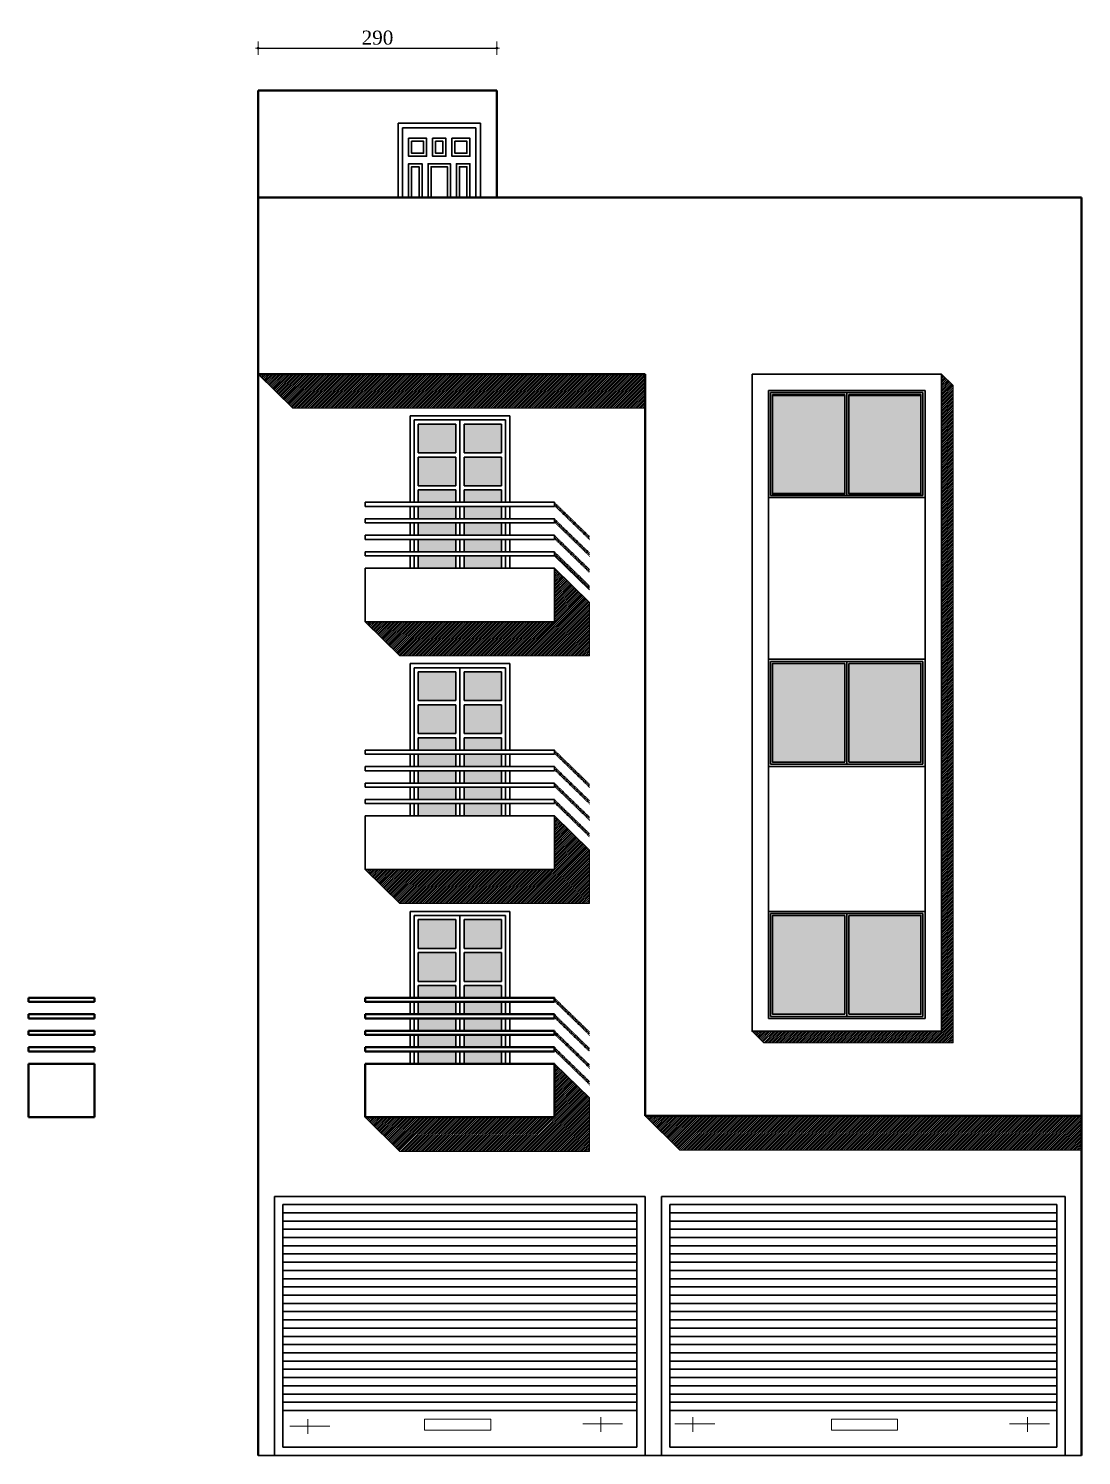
# Model space of a CAD drawing. Header units: millimetres. Extents: x -4146 to 23, y -2153 to 7365.
# Drawn here: x -4146 to -2867, y 5632 to 7365 of the extents above; entities that cross this region are included whole.
import ezdxf

# ---------------------------------------------------------------- set-up
doc = ezdxf.new("R2010")
doc.units = ezdxf.units.MM
for name, color, linetype, lineweight in [('Cotation', 242, 'Continuous', 20), ('ESC', 111, 'Continuous', 40), ('HA', 8, 'Continuous', 20), ('minuiserue', 3, 'Continuous', 30)]:
    doc.layers.add(name, color=color, linetype=linetype, lineweight=lineweight)
doc.layers.add('Gaine', color=211, linetype='Continuous')
doc.styles.add('cotation', font='times.ttf', dxfattribs={"height": 17})
doc.dimstyles.new('ech-100', dxfattribs={"dimtxt": 17, "dimasz": 0.02, "dimexe": 1.25, "dimexo": 0.625, "dimgap": 4, "dimtad": 1, "dimdec": 0, "dimtxsty": 'cotation', "dimblk": 'cotation', "dimcen": 2, "dimse1": 1, "dimse2": 1, "dimadec": 0, "dimazin": 0, "dimtfac": 1, "dimtdec": 0, "dimtix": 1, "dimtmove": 0, "dimatfit": 3, "dimldrblk": 'cotation', "dimfxl": 1.25, "dimtolj": 1, "dimarcsym": 0})
pattern_1 = [(45, (-1093.27, -485.5933), (-1.122532, 1.122532), [])]

# ---------------------------------------------------------------- blocks, each defined once
blk = doc.blocks.new('cotation')
at = {"layer": 'Cotation'}
h = blk.add_hatch(color=256, dxfattribs=at)
h.paths.add_polyline_path([(57.15, 0), (62.15, 0, 0.41421356), (0, 62.15), (0, 57.15, -0.41421356)])
h.paths.add_polyline_path([(0, -57.15), (0, -62.15, 0.41421356), (62.15, 0), (57.15, 0, -0.41421356)])
h.paths.add_polyline_path([(0, -62.15), (0, -57.15, -0.41421356), (-57.15, 0), (-62.15, 0, 0.41421356)])
h.paths.add_polyline_path([(0, 57.15), (0, 62.15, 0.41421356), (-62.15, 0), (-57.15, 0, -0.41421356)])
for p, q in [((-152.4, 0), (152.4, 0)), ((0, 406.4), (0, -406.4))]:
    blk.add_line(p, q, dxfattribs=at)
for radius, start, end in [(62.15, 0, 180), (62.15, 180, 0), (57.15, 0, 180), (57.15, 180, 0)]:
    blk.add_arc((0, 0), radius, start, end, dxfattribs=at)
blk = doc.blocks.new('*D546')
at = {"layer": 'Defpoints', "color": 0}
for p in [(-3577.1, 7340.8), (-3867.1, 7159.6), (-3577.1, 7159.6)]:
    blk.add_point(p, dxfattribs=at)
at = {"layer": 'Gaine', "color": 0, "lineweight": -2}
blk.add_line((-3867.1, 7340.8), (-3577.1, 7340.8), dxfattribs=at)
at = {"layer": 'Gaine', "color": 0, "lineweight": -2, "xscale": 0.02, "yscale": 0.02, "zscale": 0.02, "rotation": 180}
blk.add_blockref('cotation', (-3867.1, 7340.8), dxfattribs=at)
at = {"layer": 'Gaine', "color": 0, "lineweight": -2, "xscale": 0.02, "yscale": 0.02, "zscale": 0.02}
blk.add_blockref('cotation', (-3577.1, 7340.8), dxfattribs=at)
at = {"layer": 'Gaine', "color": 0, "insert": (-3722.1, 7353.5), "char_height": 17, "attachment_point": 5, "style": 'cotation'}
blk.add_mtext('\\A1;290', dxfattribs=at)

msp = doc.modelspace()

# ---------------------------------------------------------------- hatches: boundary and pattern name
at = {"layer": 'HA'}
h = msp.add_hatch(dxfattribs=at)
h.set_pattern_fill('ANSI31', color=256, scale=0.5, style=0)
h.set_pattern_definition(pattern_1)
h.paths.add_polyline_path([(-3397.07, 6903.794), (-3397.07, 6945.222), (-3867.075, 6945.222), (-3824.754, 6903.794)])
h = msp.add_hatch(dxfattribs=at)
h.set_pattern_fill('ANSI31', color=256, scale=0.5, style=0)
h.set_pattern_definition(pattern_1)
h.paths.add_polyline_path([(-3506.94, 6644.422), (-3737.075, 6644.422), (-3694.754, 6602.994), (-3464.62, 6602.994), (-3464.62, 6667.994), (-3506.94, 6709.422)])
h.paths.add_polyline_path([(-3506.94, 6343.622), (-3737.075, 6343.622), (-3694.754, 6302.194), (-3464.62, 6302.194), (-3464.62, 6367.194), (-3506.94, 6408.622)])
h.paths.add_polyline_path([(-3737.075, 6042.822), (-3694.754, 6001.394), (-3464.62, 6001.394), (-3464.62, 6066.394), (-3506.94, 6107.822), (-3506.94, 6042.822)])
h.paths.add_polyline_path([(-2867.075, 6003.028), (-2867.075, 6044.456), (-3397.07, 6044.456), (-3354.75, 6003.028)])
h.paths.add_polyline_path([(-3022.783, 6133.252), (-3022.783, 6931.232), (-3037.075, 6945.222), (-3037.075, 6147.243), (-3267.209, 6147.243), (-3252.917, 6133.252)])
h = msp.add_hatch(dxfattribs=at)
h.set_pattern_fill('ANSI31', color=256, scale=0.5, style=0)
h.set_pattern_definition([(45, (-20822.3803, -6356.9633), (-1.12253202, 1.12253202), [])])
h.paths.add_polyline_path([(-3506.941, 6789.613), (-3506.941, 6784.613), (-3464.506, 6743.528), (-3464.506, 6748.528)])
h.paths.add_polyline_path([(-3506.941, 6769.613), (-3506.941, 6764.613), (-3464.506, 6723.528), (-3464.506, 6728.528)])
h.paths.add_polyline_path([(-3506.941, 6749.613), (-3506.941, 6744.613), (-3464.506, 6703.528), (-3464.506, 6708.528)])
h.paths.add_polyline_path([(-3506.941, 6729.613), (-3506.941, 6724.613), (-3464.506, 6683.528), (-3464.506, 6688.528)])
h = msp.add_hatch(dxfattribs=at)
h.set_pattern_fill('ANSI31', color=256, scale=0.5, style=0)
h.set_pattern_definition([(45, (-20822.3803, -6657.7633), (-1.12253202, 1.12253202), [])])
h.paths.add_polyline_path([(-3506.941, 6488.813), (-3506.941, 6483.813), (-3464.506, 6442.728), (-3464.506, 6447.728)])
h.paths.add_polyline_path([(-3506.941, 6468.813), (-3506.941, 6463.813), (-3464.506, 6422.728), (-3464.506, 6427.728)])
h.paths.add_polyline_path([(-3506.941, 6448.813), (-3506.941, 6443.813), (-3464.506, 6402.728), (-3464.506, 6407.728)])
h.paths.add_polyline_path([(-3506.941, 6428.813), (-3506.941, 6423.813), (-3464.506, 6382.728), (-3464.506, 6387.728)])
h = msp.add_hatch(dxfattribs=at)
h.set_pattern_fill('ANSI31', color=256, scale=0.5, style=0)
h.set_pattern_definition([(45, (-20822.3803, -6958.5633), (-1.12253202, 1.12253202), [])])
h.paths.add_polyline_path([(-3506.941, 6188.013), (-3506.941, 6183.013), (-3464.506, 6141.928), (-3464.506, 6146.928)])
h.paths.add_polyline_path([(-3506.941, 6168.013), (-3506.941, 6163.013), (-3464.506, 6121.928), (-3464.506, 6126.928)])
h.paths.add_polyline_path([(-3506.941, 6148.013), (-3506.941, 6143.013), (-3464.506, 6101.928), (-3464.506, 6106.928)])
h.paths.add_polyline_path([(-3506.941, 6128.013), (-3506.941, 6123.013), (-3464.506, 6081.928), (-3464.506, 6086.928)])
at = {"layer": 'minuiserue'}
h = msp.add_hatch(color=256, dxfattribs=at)
h.set_gradient(color1=(0, 0, 255), one_color=1, tint=1, name='INVCYLINDER')
h.paths.add_polyline_path([(-3154.642, 6920.222), (-3242.209, 6920.222), (-3242.209, 6800.222), (-3154.642, 6800.222)])
h.paths.add_polyline_path([(-3149.642, 6920.222), (-3149.642, 6800.222), (-3062.075, 6800.222), (-3062.075, 6920.222)])
h = msp.add_hatch(color=256, dxfattribs=at)
h.set_gradient(color1=(0, 0, 255), one_color=1, tint=1, name='INVCYLINDER')
h.paths.add_polyline_path([(-3154.642, 6919.243), (-3242.209, 6919.243), (-3242.209, 6799.243), (-3154.642, 6799.243)])
h.paths.add_polyline_path([(-3149.642, 6919.243), (-3149.642, 6799.243), (-3062.075, 6799.243), (-3062.075, 6919.243)])
h = msp.add_hatch(color=256, dxfattribs=at)
h.set_gradient(color1=(0, 0, 255), one_color=1, tint=1, name='HEMISPHERICAL')
h.paths.add_polyline_path([(-3571.507, 6884.422), (-3617.007, 6884.422), (-3617.007, 6849.422), (-3571.507, 6849.422)])
h.paths.add_polyline_path([(-3627.007, 6849.422), (-3627.007, 6884.422), (-3672.507, 6884.422), (-3672.507, 6849.422)])
h.paths.add_polyline_path([(-3672.507, 6844.422), (-3672.507, 6809.422), (-3627.007, 6809.422), (-3627.007, 6844.422)])
h.paths.add_polyline_path([(-3617.007, 6844.422), (-3617.007, 6809.422), (-3571.507, 6809.422), (-3571.507, 6844.422)])
h.paths.add_polyline_path([(-3571.507, 6789.422), (-3571.507, 6804.422), (-3617.007, 6804.422), (-3617.007, 6789.422)])
h.paths.add_polyline_path([(-3627.007, 6789.422), (-3627.007, 6804.422), (-3672.507, 6804.422), (-3672.507, 6789.422)])
h.paths.add_polyline_path([(-3627.007, 6769.422), (-3627.007, 6784.422), (-3672.507, 6784.422), (-3672.507, 6769.422)])
h.paths.add_polyline_path([(-3617.007, 6784.422), (-3617.007, 6769.422), (-3571.507, 6769.422), (-3571.507, 6784.422)])
h.paths.add_polyline_path([(-3571.507, 6749.422), (-3571.507, 6764.422), (-3617.007, 6764.422), (-3617.007, 6749.422)])
h.paths.add_polyline_path([(-3617.007, 6744.422), (-3617.007, 6729.422), (-3571.507, 6729.422), (-3571.507, 6744.422)])
h.paths.add_polyline_path([(-3672.507, 6744.422), (-3672.507, 6729.422), (-3627.007, 6729.422), (-3627.007, 6744.422)])
h.paths.add_polyline_path([(-3627.007, 6749.422), (-3627.007, 6764.422), (-3672.507, 6764.422), (-3672.507, 6749.422)])
h.paths.add_polyline_path([(-3627.007, 6709.422), (-3627.007, 6724.422), (-3672.507, 6724.422), (-3672.507, 6709.422)])
h.paths.add_polyline_path([(-3571.507, 6709.422), (-3571.507, 6724.422), (-3617.007, 6724.422), (-3617.007, 6709.422)])
h = msp.add_hatch(color=256, dxfattribs=at)
h.set_gradient(color1=(0, 0, 255), one_color=1, tint=1, name='HEMISPHERICAL')
h.paths.add_polyline_path([(-3571.507, 6583.622), (-3617.007, 6583.622), (-3617.007, 6548.622), (-3571.507, 6548.622)])
h.paths.add_polyline_path([(-3627.007, 6548.622), (-3627.007, 6583.622), (-3672.507, 6583.622), (-3672.507, 6548.622)])
h.paths.add_polyline_path([(-3672.507, 6543.622), (-3672.507, 6508.622), (-3627.007, 6508.622), (-3627.007, 6543.622)])
h.paths.add_polyline_path([(-3617.007, 6543.622), (-3617.007, 6508.622), (-3571.507, 6508.622), (-3571.507, 6543.622)])
h.paths.add_polyline_path([(-3571.507, 6488.622), (-3571.507, 6503.622), (-3617.007, 6503.622), (-3617.007, 6488.622)])
h.paths.add_polyline_path([(-3627.007, 6488.622), (-3627.007, 6503.622), (-3672.507, 6503.622), (-3672.507, 6488.622)])
h.paths.add_polyline_path([(-3627.007, 6468.622), (-3627.007, 6483.622), (-3672.507, 6483.622), (-3672.507, 6468.622)])
h.paths.add_polyline_path([(-3617.007, 6483.622), (-3617.007, 6468.622), (-3571.507, 6468.622), (-3571.507, 6483.622)])
h.paths.add_polyline_path([(-3571.507, 6448.622), (-3571.507, 6463.622), (-3617.007, 6463.622), (-3617.007, 6448.622)])
h.paths.add_polyline_path([(-3617.007, 6443.622), (-3617.007, 6428.622), (-3571.507, 6428.622), (-3571.507, 6443.622)])
h.paths.add_polyline_path([(-3672.507, 6443.622), (-3672.507, 6428.622), (-3627.007, 6428.622), (-3627.007, 6443.622)])
h.paths.add_polyline_path([(-3627.007, 6448.622), (-3627.007, 6463.622), (-3672.507, 6463.622), (-3672.507, 6448.622)])
h.paths.add_polyline_path([(-3627.007, 6408.622), (-3627.007, 6423.622), (-3672.507, 6423.622), (-3672.507, 6408.622)])
h.paths.add_polyline_path([(-3571.507, 6408.622), (-3571.507, 6423.622), (-3617.007, 6423.622), (-3617.007, 6408.622)])
h = msp.add_hatch(color=256, dxfattribs=at)
h.set_gradient(color1=(0, 0, 255), one_color=1, tint=1, name='INVCYLINDER')
h.paths.add_polyline_path([(-3154.642, 6593.822), (-3242.209, 6593.822), (-3242.209, 6473.822), (-3154.642, 6473.822)])
h.paths.add_polyline_path([(-3149.642, 6593.822), (-3149.642, 6473.822), (-3062.075, 6473.822), (-3062.075, 6593.822)])
h = msp.add_hatch(color=256, dxfattribs=at)
h.set_gradient(color1=(0, 0, 255), one_color=1, tint=1, name='HEMISPHERICAL')
h.paths.add_polyline_path([(-3571.507, 6282.822), (-3617.007, 6282.822), (-3617.007, 6247.822), (-3571.507, 6247.822)])
h.paths.add_polyline_path([(-3627.007, 6247.822), (-3627.007, 6282.822), (-3672.507, 6282.822), (-3672.507, 6247.822)])
h.paths.add_polyline_path([(-3672.507, 6242.822), (-3672.507, 6207.822), (-3627.007, 6207.822), (-3627.007, 6242.822)])
h.paths.add_polyline_path([(-3617.007, 6242.822), (-3617.007, 6207.822), (-3571.507, 6207.822), (-3571.507, 6242.822)])
h.paths.add_polyline_path([(-3571.507, 6187.822), (-3571.507, 6202.822), (-3617.007, 6202.822), (-3617.007, 6187.822)])
h.paths.add_polyline_path([(-3627.007, 6187.822), (-3627.007, 6202.822), (-3672.507, 6202.822), (-3672.507, 6187.822)])
h.paths.add_polyline_path([(-3627.007, 6167.822), (-3627.007, 6182.822), (-3672.507, 6182.822), (-3672.507, 6167.822)])
h.paths.add_polyline_path([(-3617.007, 6182.822), (-3617.007, 6167.822), (-3571.507, 6167.822), (-3571.507, 6182.822)])
h.paths.add_polyline_path([(-3571.507, 6147.822), (-3571.507, 6162.822), (-3617.007, 6162.822), (-3617.007, 6147.822)])
h.paths.add_polyline_path([(-3617.007, 6142.822), (-3617.007, 6127.822), (-3571.507, 6127.822), (-3571.507, 6142.822)])
h.paths.add_polyline_path([(-3672.507, 6142.822), (-3672.507, 6127.822), (-3627.007, 6127.822), (-3627.007, 6142.822)])
h.paths.add_polyline_path([(-3627.007, 6147.822), (-3627.007, 6162.822), (-3672.507, 6162.822), (-3672.507, 6147.822)])
h.paths.add_polyline_path([(-3627.007, 6107.822), (-3627.007, 6122.822), (-3672.507, 6122.822), (-3672.507, 6107.822)])
h.paths.add_polyline_path([(-3571.507, 6107.822), (-3571.507, 6122.822), (-3617.007, 6122.822), (-3617.007, 6107.822)])
h = msp.add_hatch(color=256, dxfattribs=at)
h.set_gradient(color1=(0, 0, 255), one_color=1, tint=1, name='INVCYLINDER')
h.paths.add_polyline_path([(-3154.642, 6287.822), (-3242.209, 6287.822), (-3242.209, 6167.822), (-3154.642, 6167.822)])
h.paths.add_polyline_path([(-3149.642, 6287.822), (-3149.642, 6167.822), (-3062.075, 6167.822), (-3062.075, 6287.822)])

# ---------------------------------------------------------------- linework, layer by layer
at = {"layer": 'ESC'}
for p, q in [((-3867.075, 7289.579), (-3867.075, 5632.222)), ((-3867.075, 7289.579), (-3577.075, 7289.579)), ((-3577.075, 7289.579), (-3577.075, 7159.622)), ((-3717.075, 7159.622), (-3867.075, 7159.622)), ((-3717.075, 7159.622), (-2867.075, 7159.622)), ((-2867.075, 7159.622), (-2867.075, 5666.779)), ((-3867.075, 6945.222), (-3397.07, 6945.222)), ((-3397.07, 6044.456), (-3397.07, 6945.222)), ((-4145.907, 6182.822), (-4145.907, 6187.822)), ((-4145.907, 6187.822), (-4065.907, 6187.822)), ((-4145.907, 6187.822), (-4065.907, 6187.822)), ((-4065.907, 6187.822), (-4065.907, 6182.822)), ((-3737.075, 6187.822), (-3506.94, 6187.822)), ((-3737.075, 6182.822), (-3737.075, 6187.822)), ((-3506.94, 6187.822), (-3506.94, 6182.822)), ((-4145.907, 6182.822), (-4065.907, 6182.822)), ((-4145.907, 6162.822), (-4145.907, 6167.822)), ((-4145.907, 6167.822), (-4065.907, 6167.822)), ((-4065.907, 6167.822), (-4065.907, 6162.822)), ((-3737.075, 6182.822), (-3506.94, 6182.822)), ((-3737.075, 6167.822), (-3506.94, 6167.822)), ((-3737.075, 6162.822), (-3737.075, 6167.822)), ((-3506.94, 6167.822), (-3506.94, 6162.822)), ((-4145.907, 6162.822), (-4065.907, 6162.822)), ((-3737.075, 6162.822), (-3506.94, 6162.822)), ((-4145.907, 6142.822), (-4145.907, 6147.822)), ((-4145.907, 6147.822), (-4065.907, 6147.822)), ((-4145.907, 6142.822), (-4065.907, 6142.822)), ((-4065.907, 6147.822), (-4065.907, 6142.822)), ((-3737.075, 6147.822), (-3506.94, 6147.822)), ((-3737.075, 6142.822), (-3737.075, 6147.822)), ((-3737.075, 6142.822), (-3506.94, 6142.822)), ((-3506.94, 6147.822), (-3506.94, 6142.822)), ((-4145.907, 6122.822), (-4145.907, 6127.822)), ((-4145.907, 6127.822), (-4065.907, 6127.822)), ((-4145.907, 6122.822), (-4065.907, 6122.822)), ((-4065.907, 6127.822), (-4065.907, 6122.822)), ((-3737.075, 6127.822), (-3506.94, 6127.822)), ((-3737.075, 6122.822), (-3737.075, 6127.822)), ((-3737.075, 6122.822), (-3506.94, 6122.822)), ((-3506.94, 6127.822), (-3506.94, 6122.822)), ((-4145.907, 6042.822), (-4145.907, 6107.822)), ((-4145.907, 6107.822), (-4065.907, 6107.822)), ((-4065.907, 6107.822), (-4065.907, 6042.822)), ((-3737.075, 6107.822), (-3506.94, 6107.822)), ((-3737.075, 6042.822), (-3737.075, 6107.822)), ((-3506.94, 6107.822), (-3506.94, 6042.822)), ((-4065.907, 6042.822), (-4145.907, 6042.822)), ((-4111.339, 6042.822), (-4065.907, 6042.822)), ((-3506.94, 6042.822), (-3737.075, 6042.822)), ((-3702.507, 6042.822), (-3541.507, 6042.822)), ((-2867.075, 6044.456), (-3397.07, 6044.456)), ((-2867.075, 5632.222), (-2867.075, 5981.379))]:
    msp.add_line(p, q, dxfattribs=at)
at = {"layer": 'HA'}
for p, q in [((-3867.075, 6945.222), (-3824.754, 6903.794)), ((-3037.075, 6945.222), (-3022.783, 6931.232)), ((-3022.783, 6133.252), (-3022.783, 6931.232)), ((-3824.754, 6903.794), (-3397.07, 6903.794)), ((-3506.94, 6724.422), (-3464.62, 6682.994)), ((-3506.94, 6709.422), (-3464.62, 6667.994)), ((-3464.62, 6602.994), (-3464.62, 6667.994)), ((-3737.075, 6644.422), (-3694.754, 6602.994)), ((-3694.754, 6602.994), (-3464.62, 6602.994)), ((-3506.94, 6408.622), (-3464.62, 6367.194)), ((-3464.62, 6302.194), (-3464.62, 6367.194)), ((-3737.075, 6343.622), (-3694.754, 6302.194)), ((-3694.754, 6302.194), (-3464.62, 6302.194)), ((-3267.209, 6147.243), (-3252.917, 6133.252)), ((-3252.917, 6133.252), (-3022.783, 6133.252)), ((-3506.94, 6107.822), (-3464.62, 6066.394)), ((-3464.62, 6001.394), (-3464.62, 6066.394)), ((-3737.075, 6042.822), (-3694.754, 6001.394)), ((-3397.07, 6044.456), (-3354.75, 6003.028)), ((-3694.754, 6001.394), (-3464.62, 6001.394)), ((-3354.75, 6003.028), (-2867.075, 6003.028)), ((-3828.463, 5667.884), (-3780.159, 5667.884)), ((-3806.713, 5676.104), (-3806.713, 5658.4)), ((-3472.653, 5670.587), (-3424.349, 5670.587)), ((-3450.902, 5678.806), (-3450.902, 5661.103)), ((-3360.87, 5670.587), (-3312.566, 5670.587)), ((-3339.12, 5678.806), (-3339.12, 5661.103)), ((-2954.353, 5670.587), (-2906.049, 5670.587)), ((-2932.603, 5678.806), (-2932.603, 5661.103))]:
    msp.add_line(p, q, dxfattribs=at)
for points in [[(-3664.869, 5676.296), (-3584.513, 5676.296), (-3584.513, 5663.009), (-3664.869, 5663.009)], [(-3170.722, 5676.296), (-3090.366, 5676.296), (-3090.366, 5663.009), (-3170.722, 5663.009)]]:
    msp.add_lwpolyline(points, close=True, dxfattribs=at)
at = {"layer": 'minuiserue'}
for p, q in [((-3697.075, 7249.592), (-3597.075, 7249.592)), ((-3697.075, 7249.592), (-3697.075, 7159.622)), ((-3697.075, 7159.622), (-3697.075, 7249.592)), ((-3691.62, 7244.138), (-3602.529, 7244.138)), ((-3691.62, 7159.622), (-3691.62, 7244.138)), ((-3602.529, 7244.138), (-3602.529, 7159.622)), ((-3597.075, 7249.592), (-3597.075, 7159.622)), ((-3597.075, 7249.592), (-3597.075, 7159.622)), ((-3597.075, 7249.592), (-3597.075, 7159.622)), ((-3247.209, 6925.222), (-3057.075, 6925.222)), ((-3247.209, 6795.222), (-3247.209, 6925.222)), ((-3247.209, 6925.222), (-3057.075, 6925.222)), ((-3247.209, 6162.822), (-3247.209, 6925.222)), ((-3244.709, 6922.722), (-3059.575, 6922.722)), ((-3244.709, 6797.722), (-3244.709, 6922.722)), ((-3242.209, 6800.222), (-3242.209, 6920.222)), ((-3227.209, 6920.222), (-3154.642, 6920.222)), ((-3154.642, 6920.222), (-3154.642, 6800.222)), ((-3154.642, 6919.243), (-3154.642, 6799.243)), ((-3152.142, 6922.722), (-3152.142, 6797.722)), ((-3152.142, 6921.743), (-3152.142, 6797.722)), ((-3149.642, 6920.222), (-3077.075, 6920.222)), ((-3149.642, 6920.222), (-3149.642, 6800.222)), ((-3149.642, 6919.243), (-3149.642, 6799.243)), ((-3062.075, 6799.243), (-3062.075, 6915.802)), ((-3062.075, 6799.243), (-3062.075, 6914.822)), ((-3059.575, 6922.722), (-3059.575, 6797.722)), ((-3059.575, 6918.302), (-3059.575, 6797.722)), ((-3057.075, 6925.222), (-3057.075, 6162.822)), ((-3057.075, 6920.802), (-3057.075, 6790.802)), ((-3057.075, 6920.802), (-3057.075, 6790.802)), ((-3057.075, 6919.822), (-3057.075, 6789.822)), ((-3057.075, 6919.822), (-3057.075, 6789.822)), ((-3682.507, 6894.422), (-3682.507, 6789.422)), ((-3682.507, 6894.422), (-3561.507, 6894.422)), ((-3677.507, 6889.422), (-3566.507, 6889.422)), ((-3677.507, 6889.422), (-3677.507, 6789.422)), ((-3677.507, 6889.422), (-3677.507, 6789.422)), ((-3672.507, 6884.422), (-3627.007, 6884.422)), ((-3672.507, 6884.422), (-3672.507, 6849.422)), ((-3627.007, 6884.422), (-3627.007, 6849.422)), ((-3622.007, 6889.422), (-3622.007, 6789.422)), ((-3617.007, 6884.422), (-3571.507, 6884.422)), ((-3617.007, 6884.422), (-3617.007, 6849.422)), ((-3571.507, 6884.422), (-3571.507, 6849.422)), ((-3566.507, 6889.422), (-3566.507, 6789.422)), ((-3561.507, 6894.422), (-3561.507, 6789.422)), ((-3672.507, 6849.422), (-3627.007, 6849.422)), ((-3672.507, 6844.422), (-3627.007, 6844.422)), ((-3672.507, 6844.422), (-3672.507, 6809.422)), ((-3627.007, 6844.422), (-3627.007, 6809.422)), ((-3617.007, 6849.422), (-3571.507, 6849.422)), ((-3617.007, 6844.422), (-3571.507, 6844.422)), ((-3617.007, 6844.422), (-3617.007, 6809.422)), ((-3571.507, 6844.422), (-3571.507, 6809.422)), ((-3672.507, 6809.422), (-3627.007, 6809.422)), ((-3617.007, 6809.422), (-3571.507, 6809.422)), ((-3672.507, 6804.422), (-3627.007, 6804.422)), ((-3672.507, 6804.422), (-3672.507, 6789.422)), ((-3627.007, 6804.422), (-3627.007, 6789.422)), ((-3617.007, 6804.422), (-3571.507, 6804.422)), ((-3617.007, 6804.422), (-3617.007, 6789.422)), ((-3571.507, 6804.422), (-3571.507, 6789.422)), ((-3057.075, 6795.222), (-3247.209, 6795.222)), ((-3059.575, 6797.722), (-3244.709, 6797.722)), ((-3227.209, 6800.222), (-3154.642, 6800.222)), ((-3227.209, 6799.243), (-3154.642, 6799.243)), ((-3149.642, 6800.222), (-3077.075, 6800.222)), ((-3149.642, 6799.243), (-3077.075, 6799.243)), ((-3737.075, 6789.422), (-3506.94, 6789.422)), ((-3737.075, 6784.422), (-3737.075, 6789.422)), ((-3737.075, 6784.422), (-3506.94, 6784.422)), ((-3682.507, 6784.422), (-3682.507, 6769.422)), ((-3677.507, 6784.422), (-3677.507, 6769.422)), ((-3677.507, 6784.422), (-3677.507, 6769.422)), ((-3672.507, 6784.422), (-3672.507, 6769.422)), ((-3627.007, 6784.422), (-3627.007, 6769.422)), ((-3622.007, 6784.422), (-3622.007, 6769.422)), ((-3617.007, 6784.422), (-3617.007, 6769.422)), ((-3571.507, 6784.422), (-3571.507, 6769.422)), ((-3566.507, 6784.422), (-3566.507, 6769.422)), ((-3561.507, 6784.422), (-3561.507, 6769.422)), ((-3506.94, 6789.422), (-3506.94, 6784.422)), ((-3737.075, 6769.422), (-3506.94, 6769.422)), ((-3737.075, 6764.422), (-3737.075, 6769.422)), ((-3737.075, 6764.422), (-3506.94, 6764.422)), ((-3682.507, 6764.422), (-3682.507, 6749.422)), ((-3677.507, 6764.422), (-3677.507, 6749.422)), ((-3677.507, 6764.422), (-3677.507, 6749.422)), ((-3672.507, 6769.422), (-3627.007, 6769.422)), ((-3672.507, 6764.422), (-3672.507, 6749.422)), ((-3627.007, 6764.422), (-3627.007, 6749.422)), ((-3622.007, 6764.422), (-3622.007, 6749.422)), ((-3617.007, 6764.422), (-3617.007, 6749.422)), ((-3571.507, 6764.422), (-3571.507, 6749.422)), ((-3566.507, 6764.422), (-3566.507, 6749.422)), ((-3561.507, 6764.422), (-3561.507, 6749.422)), ((-3506.94, 6769.422), (-3506.94, 6764.422)), ((-3737.075, 6749.422), (-3506.94, 6749.422)), ((-3737.075, 6744.422), (-3737.075, 6749.422)), ((-3737.075, 6744.422), (-3506.94, 6744.422)), ((-3682.507, 6744.422), (-3682.507, 6729.422)), ((-3677.507, 6744.422), (-3677.507, 6729.422)), ((-3677.507, 6744.422), (-3677.507, 6729.422)), ((-3672.507, 6744.422), (-3672.507, 6729.422)), ((-3627.007, 6744.422), (-3627.007, 6729.422)), ((-3622.007, 6744.422), (-3622.007, 6729.422)), ((-3617.007, 6744.422), (-3617.007, 6729.422)), ((-3571.507, 6744.422), (-3571.507, 6729.422)), ((-3566.507, 6744.422), (-3566.507, 6729.422)), ((-3561.507, 6744.422), (-3561.507, 6729.422)), ((-3506.94, 6749.422), (-3506.94, 6744.422)), ((-3737.075, 6729.422), (-3506.94, 6729.422)), ((-3737.075, 6724.422), (-3737.075, 6729.422)), ((-3737.075, 6724.422), (-3506.94, 6724.422)), ((-3682.507, 6724.422), (-3682.507, 6709.422)), ((-3677.507, 6724.422), (-3677.507, 6709.422)), ((-3677.507, 6724.422), (-3677.507, 6709.422)), ((-3672.507, 6724.422), (-3672.507, 6709.422)), ((-3627.007, 6724.422), (-3627.007, 6709.422)), ((-3622.007, 6724.422), (-3622.007, 6709.422)), ((-3617.007, 6724.422), (-3617.007, 6709.422)), ((-3571.507, 6724.422), (-3571.507, 6709.422)), ((-3566.507, 6724.422), (-3566.507, 6709.422)), ((-3561.507, 6724.422), (-3561.507, 6709.422)), ((-3506.94, 6729.422), (-3506.94, 6724.422)), ((-3737.075, 6709.422), (-3506.94, 6709.422)), ((-3737.075, 6644.422), (-3737.075, 6709.422)), ((-3506.94, 6709.422), (-3506.94, 6644.422)), ((-3506.94, 6644.422), (-3737.075, 6644.422)), ((-3702.507, 6644.422), (-3541.507, 6644.422)), ((-3682.507, 6593.622), (-3682.507, 6488.622)), ((-3682.507, 6593.622), (-3561.507, 6593.622)), ((-3677.507, 6588.622), (-3566.507, 6588.622)), ((-3677.507, 6588.622), (-3677.507, 6488.622)), ((-3677.507, 6588.622), (-3677.507, 6488.622)), ((-3672.507, 6583.622), (-3627.007, 6583.622)), ((-3672.507, 6583.622), (-3672.507, 6548.622)), ((-3627.007, 6583.622), (-3627.007, 6548.622)), ((-3622.007, 6588.622), (-3622.007, 6488.622)), ((-3617.007, 6583.622), (-3571.507, 6583.622)), ((-3617.007, 6583.622), (-3617.007, 6548.622)), ((-3571.507, 6583.622), (-3571.507, 6548.622)), ((-3566.507, 6588.622), (-3566.507, 6488.622)), ((-3561.507, 6593.622), (-3561.507, 6488.622)), ((-3247.209, 6598.822), (-3057.075, 6598.822)), ((-3247.209, 6468.822), (-3247.209, 6598.822)), ((-3244.709, 6596.322), (-3059.575, 6596.322)), ((-3244.709, 6471.322), (-3244.709, 6596.322)), ((-3242.209, 6473.822), (-3242.209, 6593.822)), ((-3227.209, 6593.822), (-3154.642, 6593.822)), ((-3154.642, 6593.822), (-3154.642, 6473.822)), ((-3152.142, 6596.322), (-3152.142, 6471.322)), ((-3149.642, 6593.822), (-3077.075, 6593.822)), ((-3149.642, 6593.822), (-3149.642, 6473.822)), ((-3062.075, 6473.822), (-3062.075, 6593.822)), ((-3059.575, 6596.322), (-3059.575, 6471.322)), ((-3057.075, 6598.822), (-3057.075, 6468.822)), ((-3672.507, 6548.622), (-3627.007, 6548.622)), ((-3617.007, 6548.622), (-3571.507, 6548.622)), ((-3672.507, 6543.622), (-3627.007, 6543.622)), ((-3672.507, 6543.622), (-3672.507, 6508.622)), ((-3627.007, 6543.622), (-3627.007, 6508.622)), ((-3617.007, 6543.622), (-3571.507, 6543.622)), ((-3617.007, 6543.622), (-3617.007, 6508.622)), ((-3571.507, 6543.622), (-3571.507, 6508.622)), ((-3672.507, 6508.622), (-3627.007, 6508.622)), ((-3672.507, 6503.622), (-3627.007, 6503.622)), ((-3672.507, 6503.622), (-3672.507, 6488.622)), ((-3627.007, 6503.622), (-3627.007, 6488.622)), ((-3617.007, 6508.622), (-3571.507, 6508.622)), ((-3617.007, 6503.622), (-3571.507, 6503.622)), ((-3617.007, 6503.622), (-3617.007, 6488.622)), ((-3571.507, 6503.622), (-3571.507, 6488.622)), ((-3737.075, 6488.622), (-3506.94, 6488.622)), ((-3737.075, 6483.622), (-3737.075, 6488.622)), ((-3737.075, 6483.622), (-3506.94, 6483.622)), ((-3682.507, 6483.622), (-3682.507, 6468.622)), ((-3677.507, 6483.622), (-3677.507, 6468.622)), ((-3677.507, 6483.622), (-3677.507, 6468.622)), ((-3672.507, 6483.622), (-3672.507, 6468.622)), ((-3627.007, 6483.622), (-3627.007, 6468.622)), ((-3622.007, 6483.622), (-3622.007, 6468.622)), ((-3617.007, 6483.622), (-3617.007, 6468.622)), ((-3571.507, 6483.622), (-3571.507, 6468.622)), ((-3566.507, 6483.622), (-3566.507, 6468.622)), ((-3561.507, 6483.622), (-3561.507, 6468.622)), ((-3506.94, 6488.622), (-3506.94, 6483.622)), ((-3737.075, 6468.622), (-3506.94, 6468.622)), ((-3737.075, 6463.622), (-3737.075, 6468.622)), ((-3737.075, 6463.622), (-3506.94, 6463.622)), ((-3682.507, 6463.622), (-3682.507, 6448.622)), ((-3677.507, 6463.622), (-3677.507, 6448.622)), ((-3677.507, 6463.622), (-3677.507, 6448.622)), ((-3672.507, 6468.622), (-3627.007, 6468.622)), ((-3672.507, 6463.622), (-3672.507, 6448.622)), ((-3627.007, 6463.622), (-3627.007, 6448.622)), ((-3622.007, 6463.622), (-3622.007, 6448.622)), ((-3617.007, 6463.622), (-3617.007, 6448.622)), ((-3571.507, 6463.622), (-3571.507, 6448.622)), ((-3566.507, 6463.622), (-3566.507, 6448.622)), ((-3561.507, 6463.622), (-3561.507, 6448.622)), ((-3506.94, 6468.622), (-3506.94, 6463.622)), ((-3057.075, 6468.822), (-3247.209, 6468.822)), ((-3247.075, 6468.822), (-3057.075, 6468.822)), ((-3059.575, 6471.322), (-3244.709, 6471.322)), ((-3227.209, 6473.822), (-3154.642, 6473.822)), ((-3149.642, 6473.822), (-3077.075, 6473.822)), ((-3737.075, 6448.622), (-3506.94, 6448.622)), ((-3737.075, 6443.622), (-3737.075, 6448.622)), ((-3506.94, 6448.622), (-3506.94, 6443.622)), ((-3737.075, 6443.622), (-3506.94, 6443.622)), ((-3737.075, 6428.622), (-3506.94, 6428.622)), ((-3737.075, 6423.622), (-3737.075, 6428.622)), ((-3682.507, 6443.622), (-3682.507, 6428.622)), ((-3677.507, 6443.622), (-3677.507, 6428.622)), ((-3677.507, 6443.622), (-3677.507, 6428.622)), ((-3672.507, 6443.622), (-3672.507, 6428.622)), ((-3627.007, 6443.622), (-3627.007, 6428.622)), ((-3622.007, 6443.622), (-3622.007, 6428.622)), ((-3617.007, 6443.622), (-3617.007, 6428.622)), ((-3571.507, 6443.622), (-3571.507, 6428.622)), ((-3566.507, 6443.622), (-3566.507, 6428.622)), ((-3561.507, 6443.622), (-3561.507, 6428.622)), ((-3506.94, 6428.622), (-3506.94, 6423.622)), ((-3737.075, 6423.622), (-3506.94, 6423.622)), ((-3682.507, 6423.622), (-3682.507, 6408.622)), ((-3677.507, 6423.622), (-3677.507, 6408.622)), ((-3677.507, 6423.622), (-3677.507, 6408.622)), ((-3672.507, 6423.622), (-3672.507, 6408.622)), ((-3627.007, 6423.622), (-3627.007, 6408.622)), ((-3622.007, 6423.622), (-3622.007, 6408.622)), ((-3617.007, 6423.622), (-3617.007, 6408.622)), ((-3571.507, 6423.622), (-3571.507, 6408.622)), ((-3566.507, 6423.622), (-3566.507, 6408.622)), ((-3561.507, 6423.622), (-3561.507, 6408.622)), ((-3737.075, 6408.622), (-3506.94, 6408.622)), ((-3737.075, 6343.622), (-3737.075, 6408.622)), ((-3506.94, 6408.622), (-3506.94, 6343.622)), ((-3506.94, 6343.622), (-3737.075, 6343.622)), ((-3702.507, 6343.622), (-3541.507, 6343.622)), ((-3247.209, 6191.671), (-3247.209, 6321.671)), ((-3057.075, 6321.671), (-3057.075, 6191.671)), ((-3682.507, 6292.822), (-3682.507, 6187.822)), ((-3682.507, 6292.822), (-3561.507, 6292.822)), ((-3561.507, 6292.822), (-3561.507, 6187.822)), ((-3247.209, 6292.822), (-3057.075, 6292.822)), ((-3244.709, 6290.322), (-3059.575, 6290.322)), ((-3244.709, 6165.322), (-3244.709, 6290.322)), ((-3152.142, 6290.322), (-3152.142, 6165.322)), ((-3059.575, 6290.322), (-3059.575, 6165.322)), ((-3677.507, 6287.822), (-3566.507, 6287.822)), ((-3677.507, 6287.822), (-3677.507, 6187.822)), ((-3677.507, 6287.822), (-3677.507, 6187.822)), ((-3672.507, 6282.822), (-3627.007, 6282.822)), ((-3672.507, 6282.822), (-3672.507, 6247.822)), ((-3627.007, 6282.822), (-3627.007, 6247.822)), ((-3622.007, 6287.822), (-3622.007, 6187.822)), ((-3617.007, 6282.822), (-3571.507, 6282.822)), ((-3617.007, 6282.822), (-3617.007, 6247.822)), ((-3571.507, 6282.822), (-3571.507, 6247.822)), ((-3566.507, 6287.822), (-3566.507, 6187.822)), ((-3242.209, 6167.822), (-3242.209, 6287.822)), ((-3227.209, 6287.822), (-3154.642, 6287.822)), ((-3154.642, 6287.822), (-3154.642, 6167.822)), ((-3149.642, 6287.822), (-3077.075, 6287.822)), ((-3149.642, 6287.822), (-3149.642, 6167.822)), ((-3062.075, 6167.822), (-3062.075, 6287.822)), ((-3672.507, 6247.822), (-3627.007, 6247.822)), ((-3672.507, 6242.822), (-3627.007, 6242.822)), ((-3672.507, 6242.822), (-3672.507, 6207.822)), ((-3627.007, 6242.822), (-3627.007, 6207.822)), ((-3617.007, 6247.822), (-3571.507, 6247.822)), ((-3617.007, 6242.822), (-3571.507, 6242.822)), ((-3617.007, 6242.822), (-3617.007, 6207.822)), ((-3571.507, 6242.822), (-3571.507, 6207.822)), ((-3672.507, 6207.822), (-3627.007, 6207.822)), ((-3672.507, 6202.822), (-3627.007, 6202.822)), ((-3672.507, 6202.822), (-3672.507, 6187.822)), ((-3627.007, 6202.822), (-3627.007, 6187.822)), ((-3617.007, 6207.822), (-3571.507, 6207.822)), ((-3617.007, 6202.822), (-3571.507, 6202.822)), ((-3617.007, 6202.822), (-3617.007, 6187.822)), ((-3571.507, 6202.822), (-3571.507, 6187.822)), ((-3682.507, 6182.822), (-3682.507, 6167.822)), ((-3677.507, 6182.822), (-3677.507, 6167.822)), ((-3677.507, 6182.822), (-3677.507, 6167.822)), ((-3672.507, 6182.822), (-3672.507, 6167.822)), ((-3672.507, 6167.822), (-3627.007, 6167.822)), ((-3627.007, 6182.822), (-3627.007, 6167.822)), ((-3622.007, 6182.822), (-3622.007, 6167.822)), ((-3617.007, 6182.822), (-3617.007, 6167.822)), ((-3571.507, 6182.822), (-3571.507, 6167.822)), ((-3566.507, 6182.822), (-3566.507, 6167.822)), ((-3561.507, 6182.822), (-3561.507, 6167.822)), ((-3227.209, 6167.822), (-3154.642, 6167.822)), ((-3149.642, 6167.822), (-3077.075, 6167.822)), ((-3682.507, 6162.822), (-3682.507, 6147.822)), ((-3677.507, 6162.822), (-3677.507, 6147.822)), ((-3677.507, 6162.822), (-3677.507, 6147.822)), ((-3672.507, 6162.822), (-3672.507, 6147.822)), ((-3627.007, 6162.822), (-3627.007, 6147.822)), ((-3622.007, 6162.822), (-3622.007, 6147.822)), ((-3617.007, 6162.822), (-3617.007, 6147.822)), ((-3571.507, 6162.822), (-3571.507, 6147.822)), ((-3566.507, 6162.822), (-3566.507, 6147.822)), ((-3561.507, 6162.822), (-3561.507, 6147.822)), ((-3057.075, 6162.822), (-3247.209, 6162.822)), ((-3059.575, 6165.322), (-3244.709, 6165.322)), ((-3682.507, 6142.822), (-3682.507, 6127.822)), ((-3677.507, 6142.822), (-3677.507, 6127.822)), ((-3677.507, 6142.822), (-3677.507, 6127.822)), ((-3672.507, 6142.822), (-3672.507, 6127.822)), ((-3627.007, 6142.822), (-3627.007, 6127.822)), ((-3622.007, 6142.822), (-3622.007, 6127.822)), ((-3617.007, 6142.822), (-3617.007, 6127.822)), ((-3571.507, 6142.822), (-3571.507, 6127.822)), ((-3566.507, 6142.822), (-3566.507, 6127.822)), ((-3561.507, 6142.822), (-3561.507, 6127.822)), ((-3682.507, 6122.822), (-3682.507, 6107.822)), ((-3677.507, 6122.822), (-3677.507, 6107.822)), ((-3677.507, 6122.822), (-3677.507, 6107.822)), ((-3672.507, 6122.822), (-3672.507, 6107.822)), ((-3627.007, 6122.822), (-3627.007, 6107.822)), ((-3622.007, 6122.822), (-3622.007, 6107.822)), ((-3617.007, 6122.822), (-3617.007, 6107.822)), ((-3571.507, 6122.822), (-3571.507, 6107.822)), ((-3566.507, 6122.822), (-3566.507, 6107.822)), ((-3561.507, 6122.822), (-3561.507, 6107.822)), ((-3837.075, 5946.822), (-3847.075, 5946.822)), ((-3847.075, 5946.822), (-3847.075, 5632.222)), ((-3837.075, 5946.822), (-3397.075, 5946.822)), ((-3397.075, 5946.822), (-3397.075, 5632.222)), ((-3377.075, 5632.222), (-3377.075, 5946.822)), ((-3377.075, 5946.822), (-2887.075, 5946.822)), ((-2887.075, 5936.822), (-2887.075, 5946.822)), ((-3837.075, 5936.822), (-3407.075, 5936.822)), ((-3837.075, 5936.822), (-3837.075, 5642.222)), ((-3407.075, 5936.822), (-3837.075, 5936.822)), ((-3407.075, 5926.822), (-3837.075, 5926.822)), ((-3407.075, 5936.822), (-3407.075, 5642.222)), ((-3367.075, 5642.222), (-3367.075, 5936.822)), ((-3367.075, 5936.822), (-2897.075, 5936.822)), ((-2897.075, 5936.822), (-3367.075, 5936.822)), ((-2897.075, 5926.822), (-3367.075, 5926.822)), ((-2897.075, 5642.222), (-2897.075, 5936.822)), ((-2887.075, 5632.222), (-2887.075, 5936.822)), ((-3407.075, 5916.822), (-3837.075, 5916.822)), ((-2897.075, 5916.822), (-3367.075, 5916.822)), ((-3407.075, 5906.822), (-3837.075, 5906.822)), ((-3407.075, 5896.822), (-3837.075, 5896.822)), ((-2897.075, 5906.822), (-3367.075, 5906.822)), ((-2897.075, 5896.822), (-3367.075, 5896.822)), ((-3407.075, 5886.822), (-3837.075, 5886.822)), ((-3407.075, 5876.822), (-3837.075, 5876.822)), ((-2897.075, 5886.822), (-3367.075, 5886.822)), ((-2897.075, 5876.822), (-3367.075, 5876.822)), ((-3407.075, 5866.822), (-3837.075, 5866.822)), ((-3407.075, 5856.822), (-3837.075, 5856.822)), ((-2897.075, 5866.822), (-3367.075, 5866.822)), ((-2897.075, 5856.822), (-3367.075, 5856.822)), ((-3407.075, 5846.822), (-3837.075, 5846.822)), ((-2897.075, 5846.822), (-3367.075, 5846.822)), ((-3407.075, 5836.822), (-3837.075, 5836.822)), ((-3407.075, 5826.822), (-3837.075, 5826.822)), ((-2897.075, 5836.822), (-3367.075, 5836.822)), ((-2897.075, 5826.822), (-3367.075, 5826.822)), ((-3407.075, 5816.822), (-3837.075, 5816.822)), ((-3407.075, 5806.822), (-3837.075, 5806.822)), ((-2897.075, 5816.822), (-3367.075, 5816.822)), ((-2897.075, 5806.822), (-3367.075, 5806.822)), ((-3407.075, 5796.822), (-3837.075, 5796.822)), ((-3407.075, 5786.822), (-3837.075, 5786.822)), ((-2897.075, 5796.822), (-3367.075, 5796.822)), ((-2897.075, 5786.822), (-3367.075, 5786.822)), ((-3407.075, 5776.822), (-3837.075, 5776.822)), ((-2897.075, 5776.822), (-3367.075, 5776.822)), ((-3407.075, 5766.822), (-3837.075, 5766.822)), ((-3407.075, 5756.822), (-3837.075, 5756.822)), ((-2897.075, 5766.822), (-3367.075, 5766.822)), ((-2897.075, 5756.822), (-3367.075, 5756.822)), ((-3407.075, 5746.822), (-3837.075, 5746.822)), ((-3407.075, 5736.822), (-3837.075, 5736.822)), ((-2897.075, 5746.822), (-3367.075, 5746.822)), ((-2897.075, 5736.822), (-3367.075, 5736.822)), ((-3407.075, 5726.822), (-3837.075, 5726.822)), ((-2897.075, 5726.822), (-3367.075, 5726.822)), ((-3407.075, 5716.822), (-3837.075, 5716.822)), ((-3407.075, 5706.822), (-3837.075, 5706.822)), ((-2897.075, 5716.822), (-3367.075, 5716.822)), ((-2897.075, 5706.822), (-3367.075, 5706.822)), ((-3407.075, 5696.822), (-3837.075, 5696.822)), ((-3407.075, 5686.822), (-3837.075, 5686.822)), ((-2897.075, 5696.822), (-3367.075, 5696.822)), ((-2897.075, 5686.822), (-3367.075, 5686.822)), ((-3867.075, 5632.222), (-2867.075, 5632.222)), ((-3837.075, 5642.222), (-3407.075, 5642.222)), ((-3367.075, 5642.222), (-2897.075, 5642.222))]:
    msp.add_line(p, q, dxfattribs=at)
for points in [[(-3684.347, 7231.411), (-3662.529, 7231.411), (-3662.529, 7209.592), (-3684.347, 7209.592)], [(-3680.711, 7227.774), (-3666.165, 7227.774), (-3666.165, 7213.229), (-3680.711, 7213.229)], [(-3655.256, 7231.411), (-3638.893, 7231.411), (-3638.893, 7209.592), (-3655.256, 7209.592)], [(-3651.62, 7227.774), (-3642.529, 7227.774), (-3642.529, 7213.229), (-3651.62, 7213.229)], [(-3631.62, 7231.411), (-3609.802, 7231.411), (-3609.802, 7209.592), (-3631.62, 7209.592)], [(-3627.984, 7227.774), (-3613.438, 7227.774), (-3613.438, 7213.229), (-3627.984, 7213.229)], [(-3267.209, 6945.222), (-3037.075, 6945.222), (-3037.075, 6147.243), (-3267.209, 6147.243)]]:
    msp.add_lwpolyline(points, close=True, dxfattribs=at)
for points in [[(-3684.347, 7159.622), (-3684.347, 7200.502), (-3667.984, 7200.502), (-3667.984, 7159.622)], [(-3680.711, 7159.622), (-3680.711, 7196.865), (-3671.62, 7196.865), (-3671.62, 7159.622)], [(-3660.711, 7159.622), (-3660.711, 7200.502), (-3633.438, 7200.502), (-3633.438, 7159.622)], [(-3657.075, 7159.622), (-3657.075, 7196.865), (-3637.075, 7196.865), (-3637.075, 7159.622)], [(-3626.165, 7159.622), (-3626.165, 7200.502), (-3609.802, 7200.502), (-3609.802, 7159.622)], [(-3622.529, 7159.622), (-3622.529, 7196.865), (-3613.438, 7196.865), (-3613.438, 7159.622)], [(-3154.642, 6800.222), (-3242.209, 6800.222), (-3242.209, 6920.222), (-3154.642, 6920.222)], [(-3154.642, 6799.243), (-3242.209, 6799.243), (-3242.209, 6919.243), (-3154.642, 6919.243)], [(-3149.642, 6920.222), (-3062.075, 6920.222), (-3062.075, 6800.222), (-3149.642, 6800.222)], [(-3149.642, 6919.243), (-3062.075, 6919.243), (-3062.075, 6799.243), (-3149.642, 6799.243)], [(-3154.642, 6473.822), (-3242.209, 6473.822), (-3242.209, 6593.822), (-3154.642, 6593.822)], [(-3149.642, 6593.822), (-3062.075, 6593.822), (-3062.075, 6473.822), (-3149.642, 6473.822)], [(-3154.642, 6167.822), (-3242.209, 6167.822), (-3242.209, 6287.822), (-3154.642, 6287.822)], [(-3149.642, 6287.822), (-3062.075, 6287.822), (-3062.075, 6167.822), (-3149.642, 6167.822)]]:
    msp.add_lwpolyline(points, dxfattribs=at)

# ---------------------------------------------------------------- dimensions: what is measured, and where the dimension line sits
at = {"layer": 'Gaine'}
dim = msp.add_linear_dim(base=(-3577.075, 7340.821), p1=(-3867.075, 7159.622), p2=(-3577.075, 7159.622), dimstyle='ech-100', dxfattribs=at)
dim.commit()
dim.dimension.update_dxf_attribs({"geometry": '*D546', "text_midpoint": (-3722.075, 7353.493)})

doc.saveas('drawing.dxf')
